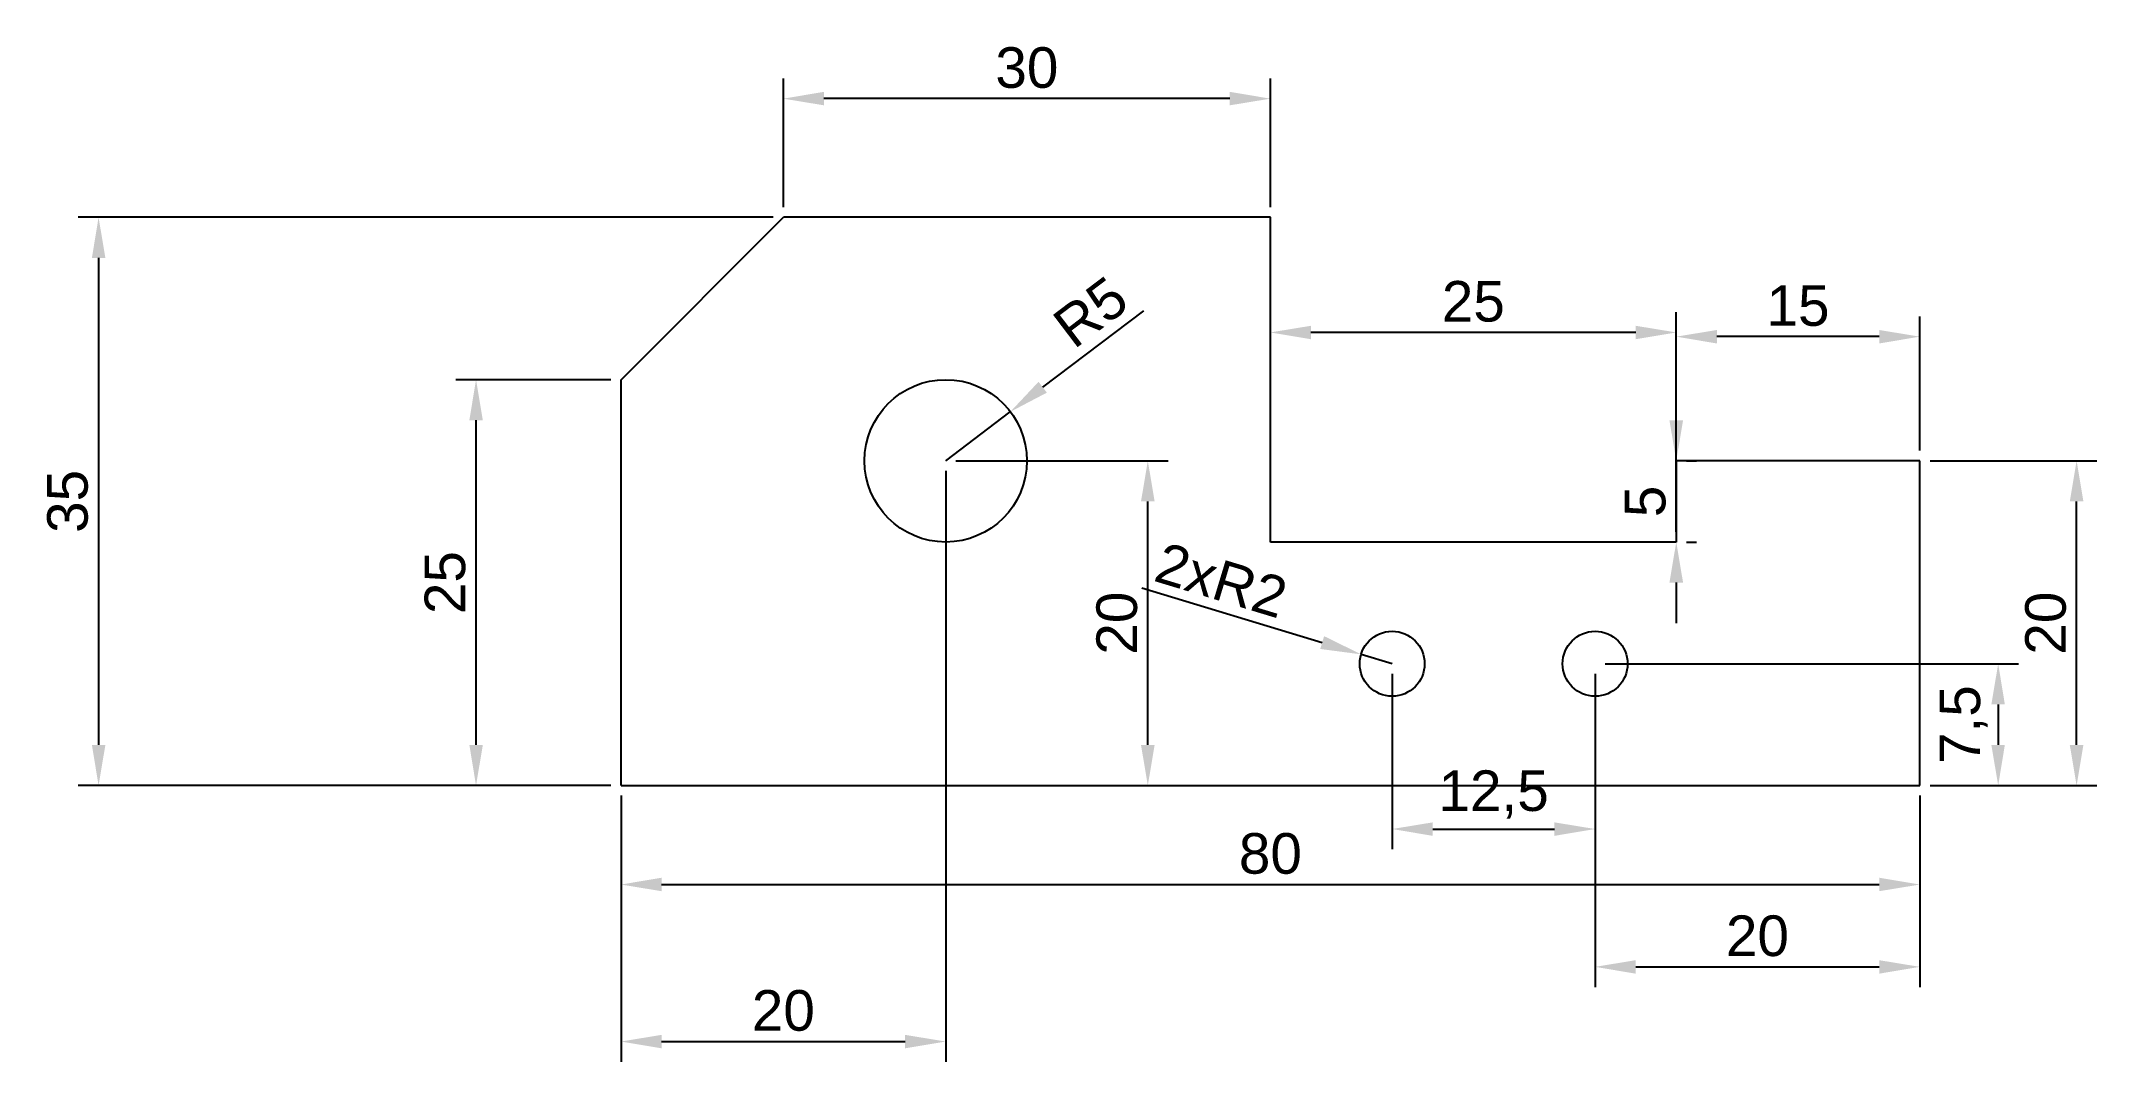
# Model space of a CAD drawing. Header units: millimetres. Extents: x 2936 to 3063, y 1357 to 1420.
import ezdxf

# ---------------------------------------------------------------- set-up
doc = ezdxf.new("R2010")
doc.units = ezdxf.units.MM
doc.styles.get("Standard").update_dxf_attribs({"font": 'arial.ttf'})
doc.dimstyles.new('ISO-25', dxfattribs={"dimtxt": 2.5, "dimasz": 2.5, "dimexe": 1.25, "dimexo": 0.625, "dimtad": 1, "dimtxsty": 'Standard', "dimcen": 2.5, "dimadec": 0, "dimazin": 0, "dimtfac": 1, "dimtmove": 0, "dimatfit": 3, "dimfxl": 1, "dimarcsym": 0})

# ---------------------------------------------------------------- blocks, each defined once
blk = doc.blocks.new('*D2')
at = {"color": 0, "lineweight": -2, "transparency": 16777216}
for p, q in [((2982.1, 1410.14), (2982.1, 1418.07)), ((3012.1, 1410.14), (3012.1, 1418.07)), ((3009.6, 1416.82), (2984.6, 1416.82))]:
    blk.add_line(p, q, dxfattribs=at)
at = {"color": 0, "transparency": 16777216}
for points in [[(2984.6, 1417.24), (2984.6, 1416.41), (2982.1, 1416.82)], [(3009.6, 1417.24), (3009.6, 1416.41), (3012.1, 1416.82)]]:
    blk.add_solid(points, dxfattribs=at)
at = {"layer": 'Defpoints', "color": 0, "transparency": 16777216}
for p in [(2982.1, 1416.82), (2982.1, 1409.51), (3012.1, 1409.51)]:
    blk.add_point(p, dxfattribs=at)
at = {"color": 0, "transparency": 16777216, "insert": (2997.1, 1418.72), "char_height": 2.5, "attachment_point": 5}
blk.add_mtext('30', dxfattribs=at)
blk = doc.blocks.new('*D3')
at = {"color": 0, "lineweight": -2, "transparency": 16777216}
for p, q in [((3012.1, 1390.14), (3012.1, 1403.67)), ((3037.1, 1390.14), (3037.1, 1403.67)), ((3034.6, 1402.42), (3014.6, 1402.42))]:
    blk.add_line(p, q, dxfattribs=at)
at = {"color": 0, "transparency": 16777216}
for points in [[(3014.6, 1402.83), (3014.6, 1402), (3012.1, 1402.42)], [(3034.6, 1402.83), (3034.6, 1402), (3037.1, 1402.42)]]:
    blk.add_solid(points, dxfattribs=at)
at = {"layer": 'Defpoints', "color": 0, "transparency": 16777216}
for p in [(3012.1, 1402.42), (3012.1, 1389.51), (3037.1, 1389.51)]:
    blk.add_point(p, dxfattribs=at)
at = {"color": 0, "transparency": 16777216, "insert": (3024.6, 1404.32), "char_height": 2.5, "attachment_point": 5}
blk.add_mtext('25', dxfattribs=at)
blk = doc.blocks.new('*D4')
at = {"color": 0, "lineweight": -2, "transparency": 16777216}
for p, q in [((3037.1, 1395.14), (3037.1, 1403.41)), ((3052.1, 1395.14), (3052.1, 1403.41)), ((3049.6, 1402.16), (3039.6, 1402.16))]:
    blk.add_line(p, q, dxfattribs=at)
at = {"color": 0, "transparency": 16777216}
for points in [[(3039.6, 1402.57), (3039.6, 1401.74), (3037.1, 1402.16)], [(3049.6, 1402.57), (3049.6, 1401.74), (3052.1, 1402.16)]]:
    blk.add_solid(points, dxfattribs=at)
at = {"layer": 'Defpoints', "color": 0, "transparency": 16777216}
for p in [(3037.1, 1402.16), (3037.1, 1394.51), (3052.1, 1394.51)]:
    blk.add_point(p, dxfattribs=at)
at = {"color": 0, "transparency": 16777216, "insert": (3044.6, 1404.06), "char_height": 2.5, "attachment_point": 5}
blk.add_mtext('15', dxfattribs=at)
blk = doc.blocks.new('*D5')
at = {"color": 0, "lineweight": -2, "transparency": 16777216}
for p, q in [((3037.1, 1397.01), (3037.1, 1399.51)), ((3037.1, 1394.51), (3037.1, 1389.51)), ((3037.73, 1394.51), (3038.35, 1394.51)), ((3037.73, 1389.51), (3038.35, 1389.51)), ((3037.1, 1387.01), (3037.1, 1384.51))]:
    blk.add_line(p, q, dxfattribs=at)
at = {"color": 0, "transparency": 16777216}
for points in [[(3036.68, 1397.01), (3037.52, 1397.01), (3037.1, 1394.51)], [(3036.68, 1387.01), (3037.52, 1387.01), (3037.1, 1389.51)]]:
    blk.add_solid(points, dxfattribs=at)
at = {"layer": 'Defpoints', "color": 0, "transparency": 16777216}
for p in [(3037.1, 1394.51), (3037.1, 1389.51), (3037.1, 1389.51)]:
    blk.add_point(p, dxfattribs=at)
at = {"color": 0, "transparency": 16777216, "insert": (3035.2, 1392.01), "char_height": 2.5, "attachment_point": 5, "rotation": 90}
blk.add_mtext('5', dxfattribs=at)
blk = doc.blocks.new('*D6')
at = {"color": 0, "lineweight": -2, "transparency": 16777216}
for p, q in [((3052.73, 1394.51), (3063.01, 1394.51)), ((3061.76, 1377.01), (3061.76, 1392.01)), ((3052.73, 1374.51), (3063.01, 1374.51))]:
    blk.add_line(p, q, dxfattribs=at)
at = {"color": 0, "transparency": 16777216}
for points in [[(3061.34, 1392.01), (3062.18, 1392.01), (3061.76, 1394.51)], [(3061.34, 1377.01), (3062.18, 1377.01), (3061.76, 1374.51)]]:
    blk.add_solid(points, dxfattribs=at)
at = {"layer": 'Defpoints', "color": 0, "transparency": 16777216}
for p in [(3052.1, 1394.51), (3061.76, 1394.51), (3052.1, 1374.51)]:
    blk.add_point(p, dxfattribs=at)
at = {"color": 0, "transparency": 16777216, "insert": (3059.86, 1384.51), "char_height": 2.5, "attachment_point": 5, "rotation": 90}
blk.add_mtext('20', dxfattribs=at)
blk = doc.blocks.new('*D7')
at = {"color": 0, "lineweight": -2, "transparency": 16777216}
for p, q in [((2972.1, 1373.89), (2972.1, 1367.16)), ((3052.1, 1373.89), (3052.1, 1367.16)), ((2974.6, 1368.41), (3049.6, 1368.41))]:
    blk.add_line(p, q, dxfattribs=at)
at = {"color": 0, "transparency": 16777216}
for points in [[(2974.6, 1368.83), (2974.6, 1368), (2972.1, 1368.41)], [(3049.6, 1368.83), (3049.6, 1368), (3052.1, 1368.41)]]:
    blk.add_solid(points, dxfattribs=at)
at = {"layer": 'Defpoints', "color": 0, "transparency": 16777216}
for p in [(2972.1, 1374.51), (3052.1, 1374.51), (3052.1, 1368.41)]:
    blk.add_point(p, dxfattribs=at)
at = {"color": 0, "transparency": 16777216, "insert": (3012.1, 1370.31), "char_height": 2.5, "attachment_point": 5}
blk.add_mtext('80', dxfattribs=at)
blk = doc.blocks.new('*D8')
at = {"color": 0, "lineweight": -2, "transparency": 16777216}
for p, q in [((2971.48, 1399.51), (2961.92, 1399.51)), ((2963.17, 1377.01), (2963.17, 1397.01)), ((2971.48, 1374.51), (2961.92, 1374.51))]:
    blk.add_line(p, q, dxfattribs=at)
at = {"color": 0, "transparency": 16777216}
for points in [[(2962.76, 1397.01), (2963.59, 1397.01), (2963.17, 1399.51)], [(2962.76, 1377.01), (2963.59, 1377.01), (2963.17, 1374.51)]]:
    blk.add_solid(points, dxfattribs=at)
at = {"layer": 'Defpoints', "color": 0, "transparency": 16777216}
for p in [(2963.17, 1399.51), (2972.1, 1399.51), (2972.1, 1374.51)]:
    blk.add_point(p, dxfattribs=at)
at = {"color": 0, "transparency": 16777216, "insert": (2961.27, 1387.01), "char_height": 2.5, "attachment_point": 5, "rotation": 90}
blk.add_mtext('25', dxfattribs=at)
blk = doc.blocks.new('*D9')
at = {"color": 0, "lineweight": -2, "transparency": 16777216}
for p, q in [((2981.48, 1409.51), (2938.67, 1409.51)), ((2939.92, 1407.01), (2939.92, 1377.01)), ((2971.48, 1374.51), (2938.67, 1374.51))]:
    blk.add_line(p, q, dxfattribs=at)
at = {"color": 0, "transparency": 16777216}
for points in [[(2939.51, 1407.01), (2940.34, 1407.01), (2939.92, 1409.51)], [(2939.51, 1377.01), (2940.34, 1377.01), (2939.92, 1374.51)]]:
    blk.add_solid(points, dxfattribs=at)
at = {"layer": 'Defpoints', "color": 0, "transparency": 16777216}
for p in [(2982.1, 1409.51), (2939.92, 1374.51), (2972.1, 1374.51)]:
    blk.add_point(p, dxfattribs=at)
at = {"color": 0, "transparency": 16777216, "insert": (2938.02, 1392.01), "char_height": 2.5, "attachment_point": 5, "rotation": 90}
blk.add_mtext('35', dxfattribs=at)
blk = doc.blocks.new('*D10')
at = {"color": 0, "lineweight": -2, "transparency": 16777216}
for p, q in [((2992.73, 1394.51), (3005.8, 1394.51)), ((3004.55, 1377.01), (3004.55, 1392.01)), ((2972.73, 1374.51), (3005.8, 1374.51))]:
    blk.add_line(p, q, dxfattribs=at)
at = {"color": 0, "transparency": 16777216}
for points in [[(3004.13, 1392.01), (3004.97, 1392.01), (3004.55, 1394.51)], [(3004.13, 1377.01), (3004.97, 1377.01), (3004.55, 1374.51)]]:
    blk.add_solid(points, dxfattribs=at)
at = {"layer": 'Defpoints', "color": 0, "transparency": 16777216}
for p in [(2992.1, 1394.51), (3004.55, 1394.51), (2972.1, 1374.51)]:
    blk.add_point(p, dxfattribs=at)
at = {"color": 0, "transparency": 16777216, "insert": (3002.65, 1384.51), "char_height": 2.5, "attachment_point": 5, "rotation": 90}
blk.add_mtext('20', dxfattribs=at)
blk = doc.blocks.new('*D11')
at = {"color": 0, "lineweight": -2, "transparency": 16777216}
for p, q in [((2992.1, 1393.89), (2992.1, 1357.49)), ((2972.1, 1373.89), (2972.1, 1357.49)), ((2974.6, 1358.74), (2989.6, 1358.74))]:
    blk.add_line(p, q, dxfattribs=at)
at = {"color": 0, "transparency": 16777216}
for points in [[(2974.6, 1359.15), (2974.6, 1358.32), (2972.1, 1358.74)], [(2989.6, 1359.15), (2989.6, 1358.32), (2992.1, 1358.74)]]:
    blk.add_solid(points, dxfattribs=at)
at = {"layer": 'Defpoints', "color": 0, "transparency": 16777216}
for p in [(2992.1, 1394.51), (2972.1, 1374.51), (2992.1, 1358.74)]:
    blk.add_point(p, dxfattribs=at)
at = {"color": 0, "transparency": 16777216, "insert": (2982.1, 1360.64), "char_height": 2.5, "attachment_point": 5}
blk.add_mtext('20', dxfattribs=at)
blk = doc.blocks.new('*D12')
at = {"color": 0, "lineweight": -2, "transparency": 16777216}
for p, q in [((3004.29, 1403.76), (2998.07, 1399.05)), ((2992.1, 1394.51), (2996.08, 1397.53))]:
    blk.add_line(p, q, dxfattribs=at)
at = {"color": 0, "transparency": 16777216}
blk.add_solid([(2997.82, 1399.38), (2998.33, 1398.71), (2996.08, 1397.53)], dxfattribs=at)
at = {"layer": 'Defpoints', "color": 0, "transparency": 16777216}
for p in [(2996.08, 1397.53), (2992.1, 1394.51)]:
    blk.add_point(p, dxfattribs=at)
at = {"color": 0, "transparency": 16777216, "insert": (3001.03, 1403.67), "char_height": 2.5, "attachment_point": 5, "rotation": 37.2084}
blk.add_mtext('R5', dxfattribs=at)
blk = doc.blocks.new('*D13')
at = {"color": 0, "lineweight": -2, "transparency": 16777216}
for p, q in [((3004.18, 1386.68), (3015.29, 1383.31)), ((3019.6, 1382.01), (3017.69, 1382.59))]:
    blk.add_line(p, q, dxfattribs=at)
at = {"color": 0, "transparency": 16777216}
blk.add_solid([(3015.41, 1383.71), (3015.17, 1382.92), (3017.69, 1382.59)], dxfattribs=at)
at = {"layer": 'Defpoints', "color": 0, "transparency": 16777216}
for p in [(3017.69, 1382.59), (3019.6, 1382.01)]:
    blk.add_point(p, dxfattribs=at)
at = {"color": 0, "transparency": 16777216, "insert": (3009.08, 1387.16), "char_height": 2.5, "attachment_point": 5, "rotation": 343.1516}
blk.add_mtext('2xR2', dxfattribs=at)
blk = doc.blocks.new('*D14')
at = {"color": 0, "lineweight": -2, "transparency": 16777216}
for p, q in [((3019.6, 1381.39), (3019.6, 1370.58)), ((3032.1, 1381.39), (3032.1, 1370.58)), ((3022.1, 1371.83), (3029.6, 1371.83))]:
    blk.add_line(p, q, dxfattribs=at)
at = {"color": 0, "transparency": 16777216}
for points in [[(3022.1, 1372.24), (3022.1, 1371.41), (3019.6, 1371.83)], [(3029.6, 1372.24), (3029.6, 1371.41), (3032.1, 1371.83)]]:
    blk.add_solid(points, dxfattribs=at)
at = {"layer": 'Defpoints', "color": 0, "transparency": 16777216}
for p in [(3019.6, 1382.01), (3032.1, 1382.01), (3032.1, 1371.83)]:
    blk.add_point(p, dxfattribs=at)
at = {"color": 0, "transparency": 16777216, "insert": (3025.85, 1373.96), "char_height": 2.5, "attachment_point": 5}
blk.add_mtext('12,5', dxfattribs=at)
blk = doc.blocks.new('*D15')
at = {"color": 0, "lineweight": -2, "transparency": 16777216}
for p, q in [((3032.73, 1382.01), (3058.18, 1382.01)), ((3056.93, 1379.51), (3056.93, 1377.01)), ((3052.73, 1374.51), (3058.18, 1374.51))]:
    blk.add_line(p, q, dxfattribs=at)
at = {"color": 0, "transparency": 16777216}
for points in [[(3056.51, 1379.51), (3057.34, 1379.51), (3056.93, 1382.01)], [(3056.51, 1377.01), (3057.34, 1377.01), (3056.93, 1374.51)]]:
    blk.add_solid(points, dxfattribs=at)
at = {"layer": 'Defpoints', "color": 0, "transparency": 16777216}
for p in [(3032.1, 1382.01), (3052.1, 1374.51), (3056.93, 1374.51)]:
    blk.add_point(p, dxfattribs=at)
at = {"color": 0, "transparency": 16777216, "insert": (3054.8, 1378.26), "char_height": 2.5, "attachment_point": 5, "rotation": 90}
blk.add_mtext('7,5', dxfattribs=at)
blk = doc.blocks.new('*D16')
at = {"color": 0, "lineweight": -2, "transparency": 16777216}
for p, q in [((3032.1, 1381.39), (3032.1, 1362.09)), ((3052.1, 1373.89), (3052.1, 1362.09)), ((3034.6, 1363.34), (3049.6, 1363.34))]:
    blk.add_line(p, q, dxfattribs=at)
at = {"color": 0, "transparency": 16777216}
for points in [[(3034.6, 1363.75), (3034.6, 1362.92), (3032.1, 1363.34)], [(3049.6, 1363.75), (3049.6, 1362.92), (3052.1, 1363.34)]]:
    blk.add_solid(points, dxfattribs=at)
at = {"layer": 'Defpoints', "color": 0, "transparency": 16777216}
for p in [(3032.1, 1382.01), (3052.1, 1374.51), (3052.1, 1363.34)]:
    blk.add_point(p, dxfattribs=at)
at = {"color": 0, "transparency": 16777216, "insert": (3042.1, 1365.24), "char_height": 2.5, "attachment_point": 5}
blk.add_mtext('20', dxfattribs=at)

msp = doc.modelspace()

# ---------------------------------------------------------------- linework, layer by layer
for p, q in [((2972.101, 1399.51), (2982.101, 1409.51)), ((3012.101, 1409.51), (2982.101, 1409.51)), ((3012.101, 1389.51), (3012.101, 1409.51)), ((2972.101, 1374.51), (2972.101, 1399.51)), ((3052.101, 1394.51), (3037.101, 1394.51)), ((3037.101, 1394.51), (3037.101, 1389.51)), ((3052.101, 1374.51), (3052.101, 1394.51)), ((3037.101, 1389.51), (3012.101, 1389.51)), ((2972.101, 1374.51), (3052.101, 1374.51))]:
    msp.add_line(p, q)
for centre, radius in [((2992.101, 1394.51), 5), ((3019.601, 1382.01), 2), ((3032.101, 1382.01), 2)]:
    msp.add_circle(centre, radius)

# ---------------------------------------------------------------- dimensions: what is measured, and where the dimension line sits
for base, p1, p2, picture, middle in [((2982.101, 1416.822), (3012.101, 1409.51), (2982.101, 1409.51), '*D2', (2997.101, 1418.725)), ((3012.101, 1402.416), (3037.101, 1389.51), (3012.101, 1389.51), '*D3', (3024.601, 1404.318)), ((3037.101, 1402.157), (3052.101, 1394.51), (3037.101, 1394.51), '*D4', (3044.601, 1404.058)), ((2992.101, 1358.736), (2972.101, 1374.51), (2992.101, 1394.51), '*D11', (2982.101, 1360.637)), ((3032.101, 1371.828), (3019.601, 1382.01), (3032.101, 1382.01), '*D14', (3025.851, 1373.956)), ((3052.101, 1363.338), (3032.101, 1382.01), (3052.101, 1374.51), '*D16', (3042.101, 1365.239)), ((3052.101, 1368.413), (2972.101, 1374.51), (3052.101, 1374.51), '*D7', (3012.101, 1370.314))]:
    dim = msp.add_linear_dim(base=base, p1=p1, p2=p2, dimstyle='ISO-25')
    dim.commit()
    dim.dimension.update_dxf_attribs({"geometry": picture, "text_midpoint": middle})
for base, p1, p2, picture, middle in [((2939.924, 1374.51), (2982.101, 1409.51), (2972.101, 1374.51), '*D9', (2938.022, 1392.01)), ((2963.174, 1399.51), (2972.101, 1374.51), (2972.101, 1399.51), '*D8', (2961.272, 1387.01)), ((3037.101, 1389.51), (3037.101, 1394.51), (3037.101, 1389.51), '*D5', (3035.204, 1392.01)), ((3004.549, 1394.51), (2972.101, 1374.51), (2992.101, 1394.51), '*D10', (3002.647, 1384.51)), ((3061.759, 1394.51), (3052.101, 1374.51), (3052.101, 1394.51), '*D6', (3059.857, 1384.51)), ((3056.926, 1374.51), (3032.101, 1382.01), (3052.101, 1374.51), '*D15', (3054.804, 1378.26))]:
    dim = msp.add_linear_dim(base=base, p1=p1, p2=p2, angle=90, dimstyle='ISO-25')
    dim.commit()
    dim.dimension.update_dxf_attribs({"geometry": picture, "text_midpoint": middle})
dim = msp.add_radius_dim(center=(2992.101, 1394.51), mpoint=(2996.083, 1397.534), dimstyle='ISO-25')
dim.commit()
dim.dimension.update_dxf_attribs({"geometry": '*D12', "text_midpoint": (3001.029, 1403.67)})
dim = msp.add_radius_dim(center=(3019.601, 1382.01), mpoint=(3017.687, 1382.59), text='2x<>', dimstyle='ISO-25')
dim.commit()
dim.dimension.update_dxf_attribs({"geometry": '*D13', "text_midpoint": (3009.083, 1387.16)})

doc.saveas('drawing.dxf')
